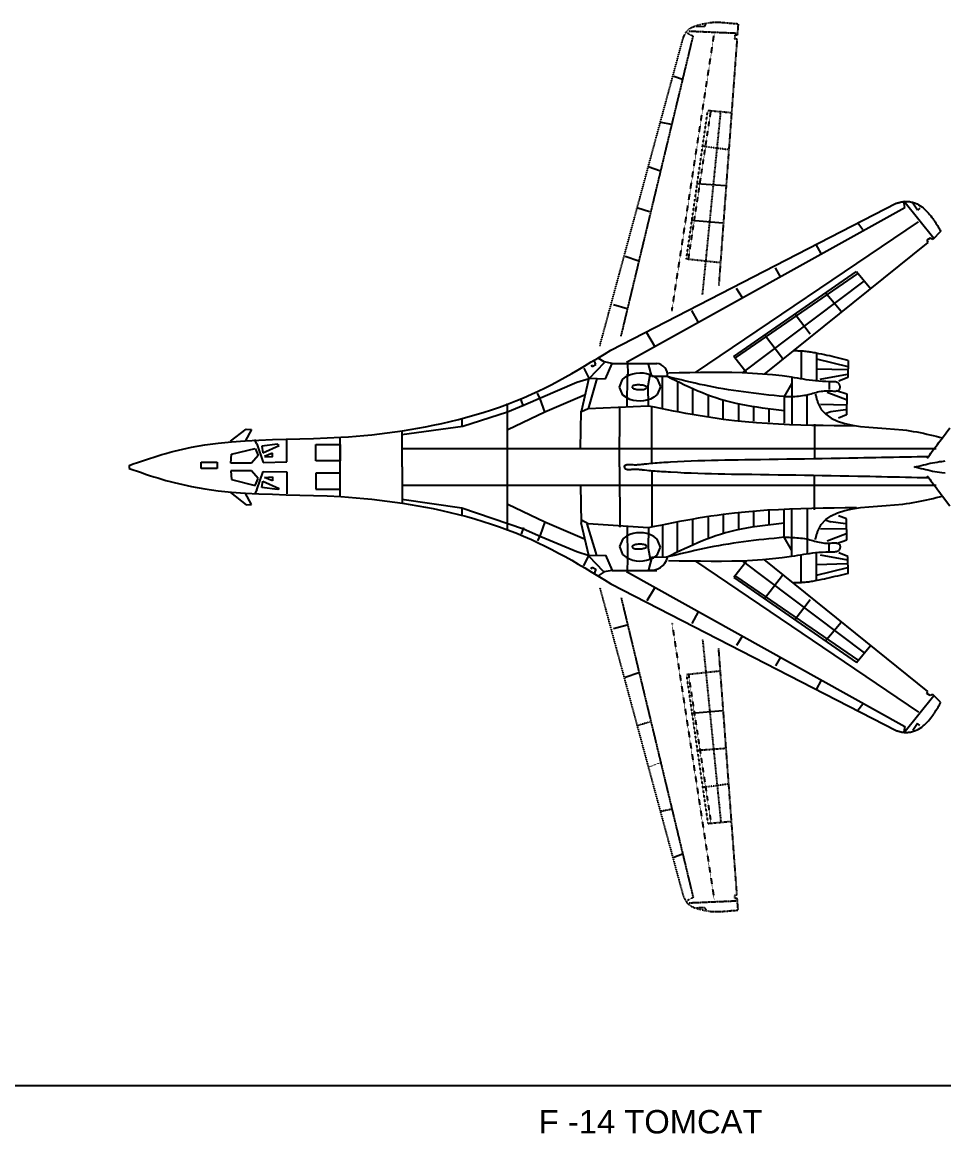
# Model space of a CAD drawing. Header units: millimetres. Extents: x 15433 to 243506, y 235846 to 321695.
# Drawn here: x 213816 to 233468, y 278776 to 302491 of the extents above; entities that cross this region are included whole.
import ezdxf

# ---------------------------------------------------------------- set-up
doc = ezdxf.new("R2010")
doc.units = ezdxf.units.MM
doc.linetypes.add('HIDDEN', pattern=[0.375, 0.25, -0.125])
doc.layers.add('www.cad-blocks.net', color=7, linetype='Continuous')
doc.styles.get("Standard").update_dxf_attribs({"font": 'arial.ttf'})

# ---------------------------------------------------------------- blocks, each defined once
blk = doc.blocks.new('A$C62435035')
at = {"linetype": 'HIDDEN', "ltscale": 0.05}
for p, q in [((12449, 9486), (12477, 9488)), ((12477, 9488), (12501, 9488)), ((12501, 9488), (12524, 9488)), ((12524, 9488), (12546, 9488)), ((12546, 9488), (12570, 9488)), ((12570, 9488), (12592, 9486)), ((11860, 9243), (11868, 9257)), ((11868, 9257), (11878, 9274)), ((11878, 9274), (11888, 9286)), ((11888, 9286), (11898, 9300)), ((11898, 9300), (11908, 9312)), ((11908, 9312), (11920, 9324)), ((12027, 9187), (11908, 9249)), ((11920, 9324), (11934, 9336)), ((11932, 9300), (12974, 9255)), ((11934, 9336), (11948, 9348)), ((11948, 9348), (11964, 9358)), ((11964, 9358), (11981, 9369)), ((11981, 9369), (11997, 9377)), ((11997, 9377), (12015, 9385)), ((12015, 9385), (12033, 9393)), ((12033, 9393), (12051, 9401)), ((12051, 9401), (12069, 9407)), ((12069, 9407), (12090, 9413)), ((12090, 9413), (12108, 9419)), ((12108, 9419), (12126, 9425)), ((12126, 9425), (12156, 9433)), ((12156, 9433), (12187, 9441)), ((12187, 9441), (12215, 9449)), ((12215, 9449), (12245, 9455)), ((12245, 9455), (12273, 9461)), ((12273, 9461), (12302, 9467)), ((12302, 9467), (12332, 9471)), ((12332, 9471), (12360, 9478)), ((12360, 9478), (12390, 9480)), ((12390, 9480), (12419, 9484)), ((12419, 9484), (12449, 9486)), ((12592, 9486), (12617, 9486)), ((12617, 9486), (12639, 9484)), ((12639, 9484), (12661, 9482)), ((12661, 9482), (12685, 9480)), ((12685, 9480), (12707, 9478)), ((12707, 9478), (12732, 9478)), ((12732, 9478), (12754, 9476)), ((12754, 9476), (12774, 9473)), ((12774, 9473), (12792, 9471)), ((12792, 9471), (12812, 9469)), ((12812, 9469), (12830, 9467)), ((12830, 9467), (12851, 9467)), ((12851, 9467), (12871, 9465)), ((12871, 9465), (12889, 9463)), ((12889, 9463), (12909, 9461)), ((12909, 9461), (12927, 9461)), ((12927, 9461), (12948, 9459)), ((12948, 9459), (12966, 9457)), ((12966, 9457), (12986, 9455)), ((12986, 9455), (12968, 9211)), ((10039, 2590), (11813, 9148)), ((10491, 2792), (12027, 9187)), ((11575, 3337), (12477, 9243)), ((11813, 9148), (11821, 9165)), ((11821, 9165), (11827, 9181)), ((11827, 9181), (11835, 9197)), ((11835, 9197), (11843, 9213)), ((11843, 9213), (11851, 9229)), ((11851, 9229), (11860, 9243)), ((12962, 9130), (12572, 3870)), ((12917, 9211), (12911, 9136)), ((12911, 9136), (12962, 9130)), ((12968, 9211), (12917, 9211)), ((11882, 4433), (12340, 7606)), ((11926, 4427), (12409, 7612)), ((12340, 7606), (12828, 7562)), ((12227, 3676), (12617, 7582)), ((12786, 6766), (12221, 6841)), ((12590, 4358), (11882, 4433)), ((10039, -2590), (11813, -9148)), ((10491, -2792), (12027, -9187)), ((11575, -3337), (12477, -9243)), ((12227, -3676), (12617, -7582)), ((12962, -9130), (12572, -3870)), ((12590, -4358), (11882, -4433)), ((11882, -4433), (12340, -7606)), ((11926, -4427), (12409, -7612)), ((11098, -5442), (10848, -5519)), ((12096, -6046), (12715, -6001)), ((11312, -6314), (11092, -6397)), ((12786, -6766), (12221, -6841)), ((11563, -7305), (11343, -7350)), ((12340, -7606), (12828, -7562)), ((11813, -9148), (11821, -9165)), ((11821, -9165), (11827, -9181)), ((11827, -9181), (11835, -9197)), ((11835, -9197), (11843, -9213)), ((11843, -9213), (11851, -9229)), ((11851, -9229), (11860, -9243)), ((11860, -9243), (11868, -9257)), ((12027, -9187), (11908, -9249)), ((12911, -9136), (12962, -9130)), ((12917, -9211), (12911, -9136)), ((12968, -9211), (12917, -9211)), ((12986, -9455), (12968, -9211)), ((11868, -9257), (11878, -9274)), ((11878, -9274), (11888, -9286)), ((11888, -9286), (11898, -9300)), ((11898, -9300), (11908, -9312)), ((11908, -9312), (11920, -9324)), ((11920, -9324), (11934, -9336)), ((11932, -9300), (12974, -9255)), ((11934, -9336), (11948, -9348)), ((11948, -9348), (11964, -9358)), ((11964, -9358), (11981, -9369)), ((11981, -9369), (11997, -9377)), ((11997, -9377), (12015, -9385)), ((12015, -9385), (12033, -9393)), ((12033, -9393), (12051, -9401)), ((12051, -9401), (12069, -9407)), ((12069, -9407), (12090, -9413)), ((12090, -9405), (12271, -9399)), ((12090, -9413), (12108, -9419)), ((12108, -9419), (12126, -9425)), ((12126, -9425), (12156, -9433)), ((12156, -9433), (12187, -9441)), ((12187, -9441), (12215, -9449)), ((12215, -9449), (12245, -9455)), ((12245, -9455), (12273, -9461)), ((12271, -9399), (12302, -9461)), ((12273, -9461), (12302, -9467)), ((12302, -9467), (12332, -9471)), ((12332, -9471), (12360, -9478)), ((12360, -9478), (12390, -9480)), ((12390, -9480), (12419, -9484)), ((12419, -9484), (12449, -9486)), ((12449, -9486), (12477, -9488)), ((12570, -9488), (12592, -9486)), ((12592, -9486), (12617, -9486)), ((12617, -9486), (12639, -9484)), ((12639, -9484), (12661, -9482)), ((12661, -9482), (12685, -9480)), ((12685, -9480), (12707, -9478)), ((12707, -9478), (12732, -9478)), ((12732, -9478), (12754, -9476)), ((12754, -9476), (12774, -9473)), ((12774, -9473), (12792, -9471)), ((12792, -9471), (12812, -9469)), ((12812, -9469), (12830, -9467)), ((12830, -9467), (12851, -9467)), ((12851, -9467), (12871, -9465)), ((12871, -9465), (12889, -9463)), ((12889, -9463), (12909, -9461)), ((12909, -9461), (12927, -9461)), ((12927, -9461), (12948, -9459)), ((12948, -9459), (12966, -9457)), ((12966, -9457), (12986, -9455)), ((12477, -9488), (12501, -9488)), ((12501, -9488), (12524, -9488)), ((12524, -9488), (12546, -9488)), ((12546, -9488), (12570, -9488))]:
    blk.add_line(p, q, dxfattribs=at)
at = {"linetype": 'Continuous'}
for p, q in [((12090, 9405), (12271, 9399)), ((12271, 9399), (12302, 9461)), ((11801, 8264), (11613, 8333)), ((11563, 7305), (11343, 7350)), ((11312, 6314), (11092, 6397)), ((12096, 6046), (12715, 6001)), ((10271, 2491), (16359, 5626)), ((10604, 2233), (16541, 5537)), ((11098, 5442), (10848, 5519)), ((16359, 5626), (16371, 5628)), ((16371, 5628), (16385, 5632)), ((16385, 5632), (16397, 5636)), ((16397, 5636), (16412, 5640)), ((16412, 5640), (16424, 5644)), ((16424, 5644), (16438, 5648)), ((16438, 5648), (16450, 5650)), ((16450, 5650), (16462, 5654)), ((16462, 5654), (16476, 5656)), ((16476, 5656), (16490, 5658)), ((16490, 5658), (16502, 5660)), ((16502, 5660), (16517, 5662)), ((16517, 5662), (16537, 5664)), ((16541, 5537), (16517, 5662)), ((16523, 5674), (17162, 4879)), ((16537, 5664), (16559, 5664)), ((16559, 5664), (16579, 5664)), ((16579, 5664), (16601, 5664)), ((16601, 5664), (16622, 5662)), ((16622, 5662), (16644, 5660)), ((16644, 5660), (16664, 5656)), ((16664, 5656), (16686, 5650)), ((16686, 5650), (16706, 5646)), ((16706, 5646), (16726, 5640)), ((16811, 5475), (16710, 5626)), ((16726, 5640), (16747, 5632)), ((16747, 5632), (16767, 5626)), ((16767, 5626), (16801, 5610)), ((16801, 5610), (16835, 5592)), ((16860, 5519), (16811, 5475)), ((16835, 5592), (16870, 5571)), ((16870, 5571), (16900, 5549)), ((16900, 5549), (16932, 5525)), ((16932, 5525), (16961, 5499)), ((16961, 5499), (16989, 5473)), ((16989, 5473), (17017, 5444)), ((12659, 5204), (11983, 5261)), ((12078, 2013), (16829, 5230)), ((17017, 5444), (17043, 5416)), ((17043, 5416), (17070, 5386)), ((17070, 5386), (17094, 5355)), ((17094, 5355), (17118, 5323)), ((17118, 5323), (17136, 5299)), ((17136, 5299), (17152, 5275)), ((17152, 5275), (17171, 5250)), ((17171, 5250), (17187, 5226)), ((17187, 5226), (17203, 5200)), ((15644, 5061), (15537, 5198)), ((17300, 5022), (17136, 4853)), ((17203, 5200), (17219, 5176)), ((17219, 5176), (17235, 5150)), ((17235, 5150), (17251, 5125)), ((17251, 5125), (17265, 5099)), ((17265, 5099), (17282, 5075)), ((17282, 5075), (17298, 5049)), ((17298, 5049), (17312, 5022)), ((17029, 4790), (13543, 1976)), ((14754, 4552), (14647, 4748)), ((17080, 4879), (17011, 4835)), ((17011, 4835), (17029, 4790)), ((17136, 4853), (17080, 4879)), ((10866, 4391), (10578, 4489)), ((12891, 2358), (15513, 4171)), ((12929, 2327), (15556, 4132)), ((13888, 4057), (13781, 4245)), ((15513, 4171), (15814, 3801)), ((13081, 3605), (12954, 3807)), ((13081, 2007), (15675, 3963)), ((15180, 3319), (14841, 3724)), ((10622, 3373), (10327, 3456)), ((12134, 3093), (11995, 3337)), ((14522, 2834), (14203, 3254)), ((11199, 2584), (11042, 2860)), ((13933, 2315), (13551, 2816)), ((9994, 2321), (10134, 2406)), ((10134, 2406), (10271, 2491)), ((14183, 2475), (14171, 2475)), ((14197, 2475), (14183, 2475)), ((14209, 2475), (14197, 2475)), ((14223, 2475), (14209, 2475)), ((14235, 2475), (14223, 2475)), ((14250, 2475), (14235, 2475)), ((14262, 2473), (14250, 2475)), ((14276, 2473), (14262, 2473)), ((14288, 2473), (14276, 2473)), ((14302, 2473), (14288, 2473)), ((14314, 2473), (14302, 2473)), ((14328, 2471), (14314, 2473)), ((14355, 2469), (14328, 2471)), ((14332, 2475), (14332, 1887)), ((14383, 2467), (14355, 2469)), ((14409, 2465), (14383, 2467)), ((14437, 2461), (14409, 2465)), ((14464, 2459), (14437, 2461)), ((14492, 2455), (14464, 2459)), ((14518, 2451), (14492, 2455)), ((14546, 2447), (14518, 2451)), ((14573, 2443), (14546, 2447)), ((14599, 2437), (14573, 2443)), ((14627, 2432), (14599, 2437)), ((14653, 2426), (14627, 2432)), ((14710, 2416), (14653, 2426)), ((14657, 2434), (14657, 1825)), ((14768, 2404), (14710, 2416)), ((14825, 2392), (14768, 2404)), ((14881, 2380), (14825, 2392)), ((14938, 2368), (14881, 2380)), ((9578, 2073), (9718, 2156)), ((9718, 2156), (9855, 2239)), ((9809, 1887), (10134, 2231)), ((9851, 2176), (9875, 2140)), ((9855, 2239), (9994, 2321)), ((9875, 2140), (9952, 2182)), ((9952, 2182), (9920, 2259)), ((10128, 2239), (10002, 2321)), ((10297, 2208), (10128, 2239)), ((10158, 1881), (10297, 2208)), ((10297, 2208), (11250, 2208)), ((10628, 2239), (10634, 1958)), ((11149, 1926), (11074, 2196)), ((13174, 2000), (12891, 2358)), ((14659, 2307), (15326, 2146)), ((14994, 2354), (14938, 2368)), ((15049, 2340), (14994, 2354)), ((15106, 2327), (15049, 2340)), ((15162, 2313), (15106, 2327)), ((15219, 2299), (15162, 2313)), ((15275, 2285), (15219, 2299)), ((15332, 2271), (15275, 2285)), ((15332, 2271), (15326, 1908)), ((9155, 1837), (9296, 1914)), ((9296, 1914), (9437, 1992)), ((9437, 1992), (9578, 2073)), ((9694, 2107), (9801, 1893)), ((10523, 1867), (10596, 1928)), ((10596, 1928), (10669, 1964)), ((10622, 1280), (10628, 1976)), ((10669, 1964), (10741, 1988)), ((10741, 1988), (10814, 2002)), ((10814, 2002), (10887, 2009)), ((10887, 2009), (10961, 2005)), ((10961, 2005), (11034, 1992)), ((11034, 1992), (11109, 1970)), ((11068, 1732), (11109, 1970)), ((11109, 1970), (11181, 1936)), ((11482, 1932), (11149, 1926)), ((11181, 1936), (11256, 1879)), ((11371, 1237), (11371, 1928)), ((11567, 1881), (11472, 1928)), ((11573, 1904), (11472, 1928)), ((11728, 2007), (11500, 2000)), ((11672, 1879), (11573, 1904)), ((11954, 2011), (11728, 2007)), ((12183, 2013), (11954, 2011)), ((12409, 2015), (12183, 2013)), ((12633, 2015), (12409, 2015)), ((12855, 2013), (12633, 2015)), ((13075, 2007), (12855, 2013)), ((13291, 1996), (13075, 2007)), ((13505, 1982), (13291, 1996)), ((13717, 1964), (13505, 1982)), ((13925, 1942), (13717, 1964)), ((14126, 1914), (13925, 1942)), ((14189, 1904), (14126, 1914)), ((14130, 1908), (14130, 892)), ((14252, 1893), (14189, 1904)), ((15311, 2069), (14659, 2089)), ((14736, 1875), (15317, 1982)), ((15326, 1908), (15130, 1831)), ((8410, 1318), (9546, 1805)), ((8725, 1617), (8870, 1688)), ((8870, 1688), (9013, 1760)), ((9013, 1760), (9155, 1837)), ((9546, 1805), (9809, 1887)), ((9801, 1893), (9637, 1179)), ((9972, 1887), (9788, 1237)), ((9801, 1893), (10158, 1881)), ((10453, 1700), (10523, 1867)), ((10529, 1534), (10453, 1700)), ((10725, 1714), (10723, 1706)), ((10723, 1706), (10725, 1698)), ((10731, 1722), (10725, 1714)), ((10725, 1698), (10729, 1690)), ((10729, 1690), (10739, 1684)), ((10741, 1728), (10731, 1722)), ((10739, 1684), (10751, 1675)), ((10753, 1734), (10741, 1728)), ((10751, 1675), (10767, 1669)), ((10769, 1740), (10753, 1734)), ((10767, 1669), (10786, 1663)), ((10790, 1744), (10769, 1740)), ((10786, 1663), (10806, 1657)), ((10810, 1748), (10790, 1744)), ((10832, 1750), (10810, 1748)), ((10856, 1750), (10832, 1750)), ((10880, 1750), (10856, 1750)), ((10905, 1748), (10880, 1750)), ((10929, 1746), (10905, 1748)), ((10953, 1742), (10929, 1746)), ((10973, 1736), (10953, 1742)), ((10992, 1732), (10973, 1736)), ((10989, 1659), (11006, 1665)), ((11008, 1724), (10992, 1732)), ((11006, 1665), (11018, 1671)), ((11020, 1718), (11008, 1724)), ((11018, 1671), (11028, 1680)), ((11030, 1710), (11020, 1718)), ((11028, 1680), (11034, 1686)), ((11034, 1702), (11030, 1710)), ((11036, 1694), (11034, 1702)), ((11034, 1686), (11036, 1694)), ((11074, 1298), (11068, 1732)), ((11256, 1879), (11331, 1712)), ((11331, 1712), (11260, 1544)), ((11660, 1835), (11567, 1881)), ((11753, 1791), (11660, 1835)), ((11771, 1855), (11672, 1879)), ((11696, 1805), (11696, 1197)), ((11845, 1746), (11753, 1791)), ((11870, 1831), (11771, 1855)), ((11940, 1702), (11845, 1746)), ((11971, 1809), (11870, 1831)), ((12033, 1659), (11940, 1702)), ((12069, 1784), (11971, 1809)), ((12021, 1136), (12021, 1663)), ((12168, 1762), (12069, 1784)), ((12269, 1742), (12168, 1762)), ((12368, 1720), (12269, 1742)), ((12469, 1700), (12368, 1720)), ((12570, 1682), (12469, 1700)), ((12669, 1663), (12570, 1682)), ((12778, 1645), (12669, 1663)), ((14130, 1784), (13967, 1502)), ((14314, 1881), (14252, 1893)), ((14377, 1871), (14314, 1881)), ((14439, 1861), (14377, 1871)), ((14504, 1851), (14439, 1861)), ((14571, 1843), (14504, 1851)), ((14639, 1835), (14571, 1843)), ((14710, 1829), (14639, 1835)), ((14783, 1825), (14710, 1829)), ((14857, 1821), (14783, 1825)), ((14936, 1819), (14857, 1821)), ((14924, 1831), (14924, 1649)), ((14958, 1819), (14936, 1819)), ((14980, 1819), (14958, 1819)), ((15003, 1819), (14980, 1819)), ((15023, 1817), (15003, 1819)), ((15043, 1815), (15023, 1817)), ((15063, 1813), (15043, 1815)), ((15081, 1809), (15063, 1813)), ((15099, 1803), (15081, 1809)), ((15116, 1795), (15099, 1803)), ((15128, 1784), (15116, 1795)), ((15140, 1772), (15128, 1784)), ((15150, 1756), (15140, 1772)), ((15148, 1653), (15156, 1669)), ((15152, 1750), (15150, 1756)), ((15154, 1742), (15152, 1750)), ((15156, 1736), (15154, 1742)), ((15158, 1728), (15156, 1736)), ((15156, 1669), (15158, 1675)), ((15160, 1720), (15158, 1728)), ((15158, 1682), (15160, 1690)), ((15158, 1675), (15158, 1682)), ((15160, 1712), (15160, 1720)), ((15160, 1704), (15160, 1712)), ((15160, 1698), (15160, 1704)), ((15160, 1690), (15160, 1698)), ((8242, 1407), (8412, 1476)), ((8410, 1292), (8359, 1431)), ((8412, 1476), (8577, 1550)), ((8577, 1550), (8725, 1617)), ((8767, 1455), (8710, 1575)), ((8866, 1173), (8767, 1455)), ((8866, 1173), (9708, 1536)), ((10602, 1478), (10529, 1534)), ((10677, 1441), (10602, 1478)), ((10749, 1419), (10677, 1441)), ((10806, 1657), (10828, 1655)), ((10828, 1655), (10852, 1651)), ((10852, 1651), (10876, 1649)), ((10876, 1649), (10903, 1649)), ((10903, 1649), (10925, 1651)), ((10925, 1651), (10949, 1653)), ((10949, 1653), (10969, 1655)), ((10969, 1655), (10989, 1659)), ((11042, 1423), (10969, 1409)), ((11115, 1447), (11042, 1423)), ((11187, 1486), (11115, 1447)), ((11260, 1544), (11187, 1486)), ((12128, 1619), (12033, 1659)), ((12223, 1579), (12128, 1619)), ((12318, 1540), (12223, 1579)), ((12415, 1506), (12318, 1540)), ((12346, 1522), (12346, 1076)), ((12512, 1472), (12415, 1506)), ((12608, 1441), (12512, 1472)), ((12719, 1409), (12608, 1441)), ((12885, 1629), (12778, 1645)), ((12992, 1613), (12885, 1629)), ((13101, 1599), (12992, 1613)), ((13208, 1585), (13101, 1599)), ((13317, 1571), (13208, 1585)), ((13426, 1558), (13317, 1571)), ((13533, 1546), (13426, 1558)), ((13642, 1534), (13533, 1546)), ((13751, 1524), (13642, 1534)), ((13860, 1512), (13751, 1524)), ((13967, 1502), (13860, 1512)), ((13967, 1502), (13967, 933)), ((13977, 1500), (14019, 1500)), ((14019, 1500), (14064, 1502)), ((14064, 1502), (14106, 1504)), ((14106, 1504), (14149, 1504)), ((14149, 1504), (14193, 1506)), ((14193, 1506), (14235, 1510)), ((14235, 1510), (14276, 1512)), ((14276, 1512), (14318, 1518)), ((14318, 1518), (14359, 1522)), ((14359, 1522), (14399, 1528)), ((14399, 1528), (14439, 1534)), ((14439, 1534), (14478, 1544)), ((14455, 892), (14455, 1542)), ((14478, 1544), (14512, 1552)), ((14512, 1552), (14546, 1560)), ((14546, 1560), (14579, 1571)), ((14579, 1571), (14613, 1581)), ((14613, 1581), (14647, 1589)), ((14635, 1550), (14639, 1532)), ((14639, 1532), (14643, 1516)), ((14643, 1516), (14647, 1500)), ((14647, 1589), (14682, 1599)), ((14647, 1500), (14651, 1482)), ((14651, 1482), (14655, 1466)), ((14655, 1466), (14659, 1449)), ((14659, 1449), (14665, 1433)), ((14665, 1433), (14669, 1417)), ((14682, 1599), (14716, 1607)), ((14716, 1607), (14754, 1613)), ((14754, 1613), (14791, 1619)), ((14791, 1619), (14831, 1623)), ((14831, 1623), (14873, 1625)), ((14873, 1625), (14918, 1625)), ((15311, 1425), (14885, 1587)), ((14918, 1625), (14942, 1623)), ((14942, 1623), (14966, 1623)), ((14966, 1623), (14992, 1621)), ((14992, 1621), (15017, 1619)), ((15017, 1619), (15041, 1619)), ((15041, 1619), (15063, 1619)), ((15063, 1619), (15085, 1621)), ((15085, 1631), (15305, 1556)), ((15085, 1621), (15103, 1627)), ((15103, 1627), (15122, 1633)), ((15122, 1633), (15136, 1641)), ((15136, 1641), (15148, 1653)), ((15305, 1556), (15299, 1110)), ((7550, 1163), (7725, 1219)), ((7725, 1219), (7899, 1278)), ((7899, 1278), (8071, 1340)), ((8064, 1177), (8410, 1318)), ((8071, 1340), (8242, 1407)), ((8071, -1346), (8071, 1355)), ((9625, 390), (9637, 1193)), ((9788, 1237), (9647, 1177)), ((11066, 1298), (9788, 1237)), ((10459, 0), (10465, 1286)), ((10822, 1407), (10749, 1419)), ((10897, 1405), (10822, 1407)), ((10969, 1409), (10897, 1405)), ((11205, 1272), (11074, 1298)), ((11149, 95), (11149, 1286)), ((11339, 1246), (11205, 1272)), ((11472, 1219), (11339, 1246)), ((11605, 1193), (11472, 1219)), ((11736, 1167), (11605, 1193)), ((12669, 1013), (12669, 1419)), ((12828, 1379), (12719, 1409)), ((12942, 1352), (12828, 1379)), ((13053, 1330), (12942, 1352)), ((12994, 1338), (12994, 993)), ((13166, 1308), (13053, 1330)), ((13279, 1288), (13166, 1308)), ((13394, 1272), (13279, 1288)), ((13319, 973), (13319, 1278)), ((13509, 1254), (13394, 1272)), ((13622, 1239), (13509, 1254)), ((13737, 1225), (13622, 1239)), ((13644, 1237), (13644, 953)), ((13852, 1211), (13737, 1225)), ((13967, 1197), (13852, 1211)), ((14669, 1417), (14676, 1401)), ((14676, 1401), (14680, 1385)), ((14680, 1385), (14686, 1371)), ((14686, 1371), (14692, 1355)), ((14692, 1355), (14760, 1227)), ((15299, 1318), (14742, 1330)), ((14760, 1227), (14855, 1124)), ((15275, 1217), (14966, 1173)), ((6664, 929), (6843, 971)), ((6843, 971), (7021, 1013)), ((7021, 1013), (7198, 1060)), ((7091, 1036), (7091, 872)), ((7112, 872), (8064, 1177)), ((7198, 1060), (7374, 1110)), ((7374, 1110), (7550, 1163)), ((8077, 797), (8866, 1173)), ((11870, 1143), (11736, 1167)), ((12003, 1118), (11870, 1143)), ((12136, 1096), (12003, 1118)), ((12269, 1074), (12136, 1096)), ((12403, 1052), (12269, 1074)), ((12536, 1034), (12403, 1052)), ((12669, 1013), (12536, 1034)), ((12905, 985), (12669, 1013)), ((13139, 961), (12905, 985)), ((13376, 941), (13139, 961)), ((14962, 1177), (14841, 1136)), ((14855, 1124), (14972, 1042)), ((14972, 1042), (15108, 977)), ((15108, 977), (15259, 929)), ((15299, 1110), (15124, 1042)), ((2162, 547), (2497, 807)), ((2610, 801), (2471, 551)), ((2497, 807), (2610, 801)), ((5337, 707), (5501, 727)), ((5501, 727), (5666, 749)), ((5666, 749), (5830, 773)), ((5814, 690), (7112, 872)), ((5820, 0), (5820, 779)), ((5830, 773), (5993, 799)), ((5993, 799), (6157, 828)), ((6157, 828), (6320, 858)), ((6320, 858), (6484, 890)), ((6484, 890), (6664, 929)), ((13612, 925), (13376, 941)), ((13848, 912), (13612, 925)), ((14084, 900), (13848, 912)), ((14322, 892), (14084, 900)), ((14558, 886), (14322, 892)), ((14797, 882), (14558, 886)), ((14613, 912), (14613, 182)), ((15035, 878), (14797, 882)), ((15271, 874), (15035, 878)), ((15259, 929), (15422, 892)), ((15509, 872), (15271, 874)), ((15422, 892), (15594, 866)), ((15594, 866), (15776, 848)), ((15776, 848), (15957, 834)), ((15957, 834), (16141, 822)), ((16141, 822), (16323, 807)), ((16323, 807), (16496, 791)), ((16496, 791), (16575, 781)), ((16575, 781), (16650, 771)), ((16650, 771), (16722, 759)), ((16722, 759), (16795, 747)), ((16795, 747), (16868, 733)), ((16868, 733), (16936, 719)), ((16936, 719), (17007, 702)), ((17344, 622), (17504, 832)), ((1613, 468), (1898, 507)), ((1898, 507), (2184, 535)), ((2184, 535), (2473, 557)), ((2473, 557), (2764, 573)), ((2721, 491), (2673, 583)), ((2721, 491), (2860, 95)), ((2764, 573), (3054, 583)), ((3161, 484), (2828, 440)), ((3054, 583), (3345, 593)), ((3200, 458), (3161, 484)), ((3345, 593), (3636, 600)), ((3361, 107), (3361, 571)), ((3636, 600), (3928, 610)), ((3928, 610), (4219, 620)), ((3983, 133), (3983, 476)), ((3983, 476), (4496, 476)), ((4219, 620), (4510, 634)), ((4496, 476), (4496, 133)), ((4498, -622), (4498, 622)), ((4510, 634), (4675, 644)), ((4675, 644), (4841, 658)), ((4841, 658), (5006, 672)), ((5006, 672), (5172, 688)), ((5172, 688), (5337, 707)), ((17007, 702), (17074, 688)), ((17074, 688), (17142, 672)), ((17142, 672), (17209, 654)), ((17207, 442), (17235, 478)), ((17209, 654), (17278, 638)), ((17235, 478), (17261, 513)), ((17261, 513), (17290, 549)), ((17278, 638), (17344, 622)), ((17290, 549), (17316, 585)), ((17316, 585), (17344, 622)), ((610, 236), (696, 262)), ((696, 262), (783, 289)), ((783, 289), (872, 313)), ((872, 313), (959, 335)), ((959, 335), (1048, 357)), ((1048, 357), (1328, 420)), ((1328, 420), (1613, 468)), ((2170, 83), (2182, 270)), ((2182, 270), (2685, 396)), ((2747, 246), (2610, 83)), ((2685, 396), (2747, 246)), ((2828, 440), (2848, 303)), ((2848, 303), (3200, 458)), ((3054, 295), (2885, 226)), ((3054, 214), (3054, 295)), ((5820, 390), (17211, 390)), ((17045, 224), (17072, 260)), ((17072, 260), (17098, 297)), ((17098, 297), (17126, 333)), ((17126, 333), (17152, 369)), ((17152, 369), (17181, 406)), ((17181, 406), (17207, 442)), ((0, 32), (87, 63)), ((0, 32), (0, -32)), ((87, 63), (174, 93)), ((174, 93), (260, 121)), ((260, 121), (347, 151)), ((347, 151), (436, 180)), ((436, 180), (523, 208)), ((523, 208), (610, 236)), ((1536, -36), (1536, 101)), ((1536, 101), (1875, 101)), ((1875, 101), (1875, -36)), ((2610, 83), (2170, 83)), ((2860, 95), (3361, 107)), ((2885, 226), (3054, 214)), ((4496, 133), (3983, 133)), ((10560, 6), (10560, 4)), ((10560, 4), (10560, 0)), ((10560, 0), (10562, 2)), ((10562, 10), (10564, 12)), ((10562, 8), (10562, 10)), ((10562, 6), (10562, 8)), ((10562, 4), (10562, 6)), ((10562, 2), (10562, 4)), ((10564, 16), (10566, 18)), ((10564, 14), (10564, 16)), ((10564, 12), (10564, 14)), ((10566, 20), (10572, 30)), ((10566, 18), (10566, 20)), ((10572, 30), (10580, 38)), ((10580, 38), (10588, 44)), ((10588, 44), (10600, 48)), ((10600, 48), (10612, 50)), ((10612, 50), (10624, 52)), ((10624, 52), (10638, 55)), ((10638, 55), (10654, 55)), ((10654, 55), (10669, 55)), ((10669, 55), (10685, 52)), ((10685, 52), (10701, 52)), ((10701, 52), (10717, 50)), ((10717, 50), (10743, 50)), ((10743, 50), (10769, 48)), ((10769, 48), (10794, 48)), ((10794, 48), (10818, 48)), ((10818, 48), (10840, 50)), ((10840, 50), (10864, 50)), ((10864, 50), (10885, 52)), ((10885, 52), (10907, 55)), ((10907, 55), (10929, 57)), ((10929, 57), (10949, 59)), ((10949, 59), (10971, 61)), ((10971, 61), (10992, 65)), ((10992, 65), (11036, 69)), ((11036, 69), (11078, 73)), ((11078, 73), (11125, 77)), ((11125, 77), (11169, 81)), ((11169, 81), (11216, 85)), ((11216, 85), (11262, 89)), ((11262, 89), (11308, 91)), ((11308, 91), (11355, 95)), ((11355, 95), (11401, 99)), ((11401, 99), (11450, 101)), ((11450, 101), (11496, 105)), ((11496, 105), (11545, 107)), ((11545, 107), (11692, 115)), ((11692, 115), (11837, 123)), ((11837, 123), (11983, 129)), ((11983, 129), (12128, 135)), ((12128, 135), (12273, 139)), ((12273, 139), (12417, 143)), ((12417, 143), (12560, 145)), ((12560, 145), (12703, 149)), ((12703, 149), (12845, 151)), ((12845, 151), (12988, 153)), ((12988, 153), (13131, 155)), ((13131, 155), (13275, 157)), ((13275, 157), (13462, 159)), ((13462, 159), (13650, 164)), ((13650, 164), (13838, 166)), ((13838, 166), (14026, 170)), ((14026, 170), (14215, 172)), ((14215, 172), (14403, 176)), ((14403, 176), (14593, 178)), ((14593, 178), (14780, 182)), ((14780, 182), (14970, 184)), ((14970, 184), (15160, 188)), ((15160, 188), (15348, 192)), ((15348, 192), (15537, 196)), ((15537, 196), (15665, 198)), ((15665, 198), (15792, 200)), ((15792, 200), (15919, 202)), ((15919, 202), (16046, 206)), ((16046, 206), (16173, 208)), ((16173, 208), (16301, 210)), ((16301, 210), (16428, 214)), ((16428, 214), (16553, 216)), ((16553, 216), (16680, 218)), ((16680, 218), (16807, 222)), ((16741, -6), (16791, 6)), ((16741, 6), (16791, -6)), ((16791, 6), (16840, 18)), ((16807, 222), (16934, 224)), ((16840, 18), (16888, 30)), ((16888, 30), (16938, 42)), ((16934, 224), (17062, 226)), ((16938, 42), (16987, 55)), ((16987, 55), (17035, 65)), ((17017, 190), (17045, 224)), ((17035, 65), (17084, 77)), ((17084, 77), (17134, 87)), ((17134, 87), (17183, 95)), ((17183, 95), (17233, 105)), ((17233, 105), (17282, 113)), ((17282, 113), (17330, 119)), ((17330, 119), (17399, 129)), ((0, -32), (87, -63)), ((87, -63), (174, -93)), ((174, -93), (260, -121)), ((260, -121), (347, -151)), ((347, -151), (436, -180)), ((436, -180), (523, -208)), ((523, -208), (610, -236)), ((610, -236), (696, -262)), ((1875, -36), (1536, -36)), ((2170, -83), (2182, -270)), ((2610, -83), (2170, -83)), ((2747, -246), (2610, -83)), ((2721, -491), (2860, -95)), ((2860, -95), (3361, -107)), ((2885, -226), (3054, -214)), ((3054, -295), (2885, -226)), ((3054, -214), (3054, -295)), ((3361, -107), (3361, -571)), ((3983, -133), (3983, -476)), ((4496, -133), (3983, -133)), ((4496, -476), (4496, -133)), ((5820, 0), (5820, -779)), ((10459, 0), (10465, -1286)), ((10560, -4), (10560, 0)), ((10560, 0), (10562, -2)), ((10560, -6), (10560, -4)), ((10562, -2), (10562, -4)), ((10562, -4), (10562, -6)), ((10562, -6), (10562, -8)), ((10562, -8), (10562, -10)), ((10562, -10), (10564, -12)), ((10564, -12), (10564, -14)), ((10564, -14), (10564, -16)), ((10564, -16), (10566, -18)), ((10566, -18), (10566, -20)), ((10566, -20), (10572, -30)), ((10572, -30), (10580, -38)), ((10580, -38), (10588, -44)), ((10588, -44), (10600, -48)), ((10600, -48), (10612, -50)), ((10612, -50), (10624, -52)), ((10624, -52), (10638, -55)), ((10638, -55), (10654, -55)), ((10654, -55), (10669, -55)), ((10669, -55), (10685, -52)), ((10685, -52), (10701, -52)), ((10701, -52), (10717, -50)), ((10717, -50), (10743, -50)), ((10743, -50), (10769, -48)), ((10769, -48), (10794, -48)), ((10794, -48), (10818, -48)), ((10818, -48), (10840, -50)), ((10840, -50), (10864, -50)), ((10864, -50), (10885, -52)), ((10885, -52), (10907, -55)), ((10907, -55), (10929, -57)), ((10929, -57), (10949, -59)), ((10949, -59), (10971, -61)), ((10971, -61), (10992, -63)), ((10992, -63), (11036, -69)), ((11036, -69), (11078, -73)), ((11078, -73), (11125, -77)), ((11125, -77), (11169, -81)), ((11149, -95), (11149, -1286)), ((11169, -81), (11216, -85)), ((11216, -85), (11262, -89)), ((11262, -89), (11308, -91)), ((11308, -91), (11355, -95)), ((11355, -95), (11401, -99)), ((11401, -99), (11450, -101)), ((11450, -101), (11496, -105)), ((11496, -105), (11545, -107)), ((11545, -107), (11692, -115)), ((11692, -115), (11837, -123)), ((11837, -123), (11983, -129)), ((11983, -129), (12128, -135)), ((12128, -135), (12273, -139)), ((12273, -139), (12417, -143)), ((12417, -143), (12560, -145)), ((12560, -145), (12703, -149)), ((12703, -149), (12845, -151)), ((12845, -151), (12988, -153)), ((12988, -153), (13131, -155)), ((13131, -155), (13275, -157)), ((13275, -157), (13462, -159)), ((13462, -159), (13650, -164)), ((13650, -164), (13838, -166)), ((13838, -166), (14026, -170)), ((14026, -170), (14215, -172)), ((14215, -172), (14403, -176)), ((14403, -176), (14593, -178)), ((14593, -178), (14780, -182)), ((14613, -912), (14613, -182)), ((14780, -182), (14970, -184)), ((14970, -184), (15160, -188)), ((15160, -188), (15348, -192)), ((15348, -192), (15537, -196)), ((15537, -196), (15665, -198)), ((15665, -198), (15792, -200)), ((15792, -200), (15919, -202)), ((15919, -202), (16046, -206)), ((16046, -206), (16173, -208)), ((16173, -208), (16301, -210)), ((16301, -210), (16428, -214)), ((16428, -214), (16553, -216)), ((16553, -216), (16680, -218)), ((16680, -218), (16807, -222)), ((16791, -6), (16840, -18)), ((16807, -222), (16934, -224)), ((16840, -18), (16888, -30)), ((16888, -30), (16938, -42)), ((16934, -224), (17062, -226)), ((16938, -42), (16987, -55)), ((16987, -55), (17035, -65)), ((17017, -190), (17045, -224)), ((17035, -65), (17084, -77)), ((17045, -224), (17072, -260)), ((17084, -77), (17134, -87)), ((17134, -87), (17183, -95)), ((17183, -95), (17233, -105)), ((17233, -105), (17282, -113)), ((17282, -113), (17330, -119)), ((17330, -119), (17399, -129)), ((696, -262), (783, -289)), ((783, -289), (872, -313)), ((872, -313), (959, -335)), ((959, -335), (1048, -357)), ((1048, -357), (1328, -420)), ((1328, -420), (1613, -468)), ((1613, -468), (1898, -507)), ((2182, -270), (2685, -396)), ((2685, -396), (2747, -246)), ((2828, -440), (2848, -303)), ((3161, -484), (2828, -440)), ((2848, -303), (3200, -458)), ((3200, -458), (3161, -484)), ((5820, -390), (17211, -390)), ((9625, -390), (9637, -1193)), ((17072, -260), (17098, -297)), ((17098, -297), (17126, -333)), ((17126, -333), (17152, -369)), ((17152, -369), (17181, -406)), ((17181, -406), (17207, -442)), ((17207, -442), (17235, -478)), ((1898, -507), (2184, -535)), ((2162, -547), (2497, -807)), ((2184, -535), (2473, -557)), ((2610, -801), (2471, -551)), ((2473, -557), (2764, -573)), ((2721, -491), (2673, -583)), ((2764, -573), (3054, -583)), ((3054, -583), (3345, -593)), ((3345, -593), (3636, -600)), ((3636, -600), (3928, -610)), ((3928, -610), (4219, -620)), ((3983, -476), (4496, -476)), ((4219, -620), (4510, -634)), ((4510, -634), (4675, -644)), ((4675, -644), (4841, -658)), ((4841, -658), (5006, -672)), ((5006, -672), (5172, -688)), ((5172, -688), (5337, -707)), ((5337, -707), (5501, -727)), ((5814, -690), (7091, -872)), ((16936, -719), (17007, -702)), ((17007, -702), (17074, -686)), ((17074, -686), (17142, -672)), ((17142, -672), (17209, -654)), ((17209, -654), (17278, -638)), ((17235, -478), (17261, -513)), ((17261, -513), (17290, -549)), ((17278, -638), (17344, -622)), ((17290, -549), (17316, -585)), ((17316, -585), (17344, -622)), ((17344, -622), (17504, -832)), ((2497, -807), (2610, -801)), ((5501, -727), (5666, -749)), ((5666, -749), (5830, -773)), ((5830, -773), (5993, -799)), ((5993, -799), (6157, -828)), ((6157, -828), (6320, -858)), ((6320, -858), (6484, -890)), ((6484, -890), (6664, -929)), ((6664, -929), (6843, -971)), ((7091, -872), (7091, -1036)), ((7091, -872), (8410, -1318)), ((8077, -797), (8866, -1173)), ((13376, -943), (13139, -963)), ((13612, -925), (13376, -943)), ((13848, -912), (13612, -925)), ((13644, -933), (13644, -1237)), ((14084, -900), (13848, -912)), ((13967, -1502), (13967, -912)), ((14322, -892), (14084, -900)), ((14130, -1908), (14130, -892)), ((14558, -886), (14322, -892)), ((14455, -892), (14455, -1845)), ((14797, -882), (14558, -886)), ((15035, -878), (14797, -882)), ((15271, -874), (15035, -878)), ((15108, -977), (15259, -929)), ((15259, -929), (15422, -892)), ((15509, -872), (15271, -874)), ((15422, -892), (15596, -866)), ((15596, -866), (15776, -848)), ((15776, -848), (15957, -834)), ((15957, -834), (16141, -822)), ((16141, -822), (16323, -807)), ((16323, -807), (16496, -791)), ((16496, -791), (16575, -781)), ((16575, -781), (16650, -771)), ((16650, -771), (16722, -759)), ((16722, -759), (16795, -747)), ((16795, -747), (16868, -733)), ((16868, -733), (16936, -719)), ((6843, -971), (7021, -1013)), ((7021, -1013), (7198, -1060)), ((7198, -1060), (7374, -1110)), ((7374, -1110), (7550, -1163)), ((7550, -1163), (7725, -1219)), ((8866, -1173), (8767, -1455)), ((8866, -1173), (9708, -1536)), ((9788, -1217), (9647, -1136)), ((11734, -1167), (11599, -1193)), ((11696, -1825), (11696, -1177)), ((11868, -1143), (11734, -1167)), ((12001, -1118), (11868, -1143)), ((12134, -1096), (12001, -1118)), ((12021, -1663), (12021, -1116)), ((12267, -1074), (12134, -1096)), ((12401, -1052), (12267, -1074)), ((12346, -1076), (12346, -1542)), ((12536, -1034), (12401, -1052)), ((12669, -1013), (12536, -1034)), ((12905, -985), (12669, -1013)), ((12669, -1013), (12669, -1419)), ((13139, -963), (12905, -985)), ((12994, -973), (12994, -1338)), ((13319, -1278), (13319, -953)), ((14760, -1227), (14855, -1124)), ((14962, -1177), (14841, -1136)), ((14855, -1124), (14972, -1042)), ((15275, -1217), (14966, -1173)), ((14972, -1042), (15108, -977)), ((15299, -1110), (15124, -1042)), ((15305, -1556), (15299, -1110)), ((7725, -1219), (7899, -1278)), ((7899, -1278), (8071, -1340)), ((8071, -1340), (8242, -1407)), ((8242, -1407), (8412, -1476)), ((8410, -1292), (8359, -1431)), ((8410, -1318), (8775, -1482)), ((9801, -1893), (9637, -1193)), ((9972, -1887), (9768, -1217)), ((11066, -1298), (9788, -1217)), ((10622, -1280), (10628, -1976)), ((10749, -1419), (10677, -1441)), ((10822, -1407), (10749, -1419)), ((10897, -1403), (10822, -1407)), ((10969, -1409), (10897, -1403)), ((11042, -1423), (10969, -1409)), ((11199, -1272), (11066, -1298)), ((11074, -1298), (11068, -1732)), ((11333, -1246), (11199, -1272)), ((11466, -1219), (11333, -1246)), ((11371, -1237), (11371, -1928)), ((11599, -1193), (11466, -1219)), ((12719, -1409), (12608, -1441)), ((12828, -1379), (12719, -1409)), ((12942, -1352), (12828, -1379)), ((13053, -1330), (12942, -1352)), ((13166, -1308), (13053, -1330)), ((13279, -1288), (13166, -1308)), ((13394, -1272), (13279, -1288)), ((13509, -1254), (13394, -1272)), ((13622, -1239), (13509, -1254)), ((13737, -1225), (13622, -1239)), ((13852, -1211), (13737, -1225)), ((13967, -1197), (13852, -1211)), ((14665, -1433), (14669, -1417)), ((14669, -1417), (14676, -1401)), ((14676, -1401), (14680, -1385)), ((14680, -1385), (14686, -1371)), ((14686, -1371), (14692, -1355)), ((14692, -1355), (14760, -1227)), ((15299, -1318), (14742, -1330)), ((8412, -1476), (8577, -1550)), ((8577, -1550), (8725, -1617)), ((8767, -1455), (8710, -1575)), ((8725, -1617), (8870, -1688)), ((8775, -1482), (9546, -1805)), ((10529, -1534), (10453, -1700)), ((10602, -1478), (10529, -1534)), ((10677, -1441), (10602, -1478)), ((10806, -1657), (10786, -1663)), ((10828, -1655), (10806, -1657)), ((10852, -1651), (10828, -1655)), ((10876, -1649), (10852, -1651)), ((10903, -1649), (10876, -1649)), ((10925, -1651), (10903, -1649)), ((10949, -1653), (10925, -1651)), ((10969, -1655), (10949, -1653)), ((10989, -1659), (10969, -1655)), ((11006, -1665), (10989, -1659)), ((11115, -1447), (11042, -1423)), ((11187, -1486), (11115, -1447)), ((11260, -1544), (11187, -1486)), ((11331, -1712), (11260, -1544)), ((12033, -1659), (11940, -1702)), ((12128, -1619), (12033, -1659)), ((12223, -1579), (12128, -1619)), ((12318, -1540), (12223, -1579)), ((12415, -1506), (12318, -1540)), ((12512, -1472), (12415, -1506)), ((12608, -1441), (12512, -1472)), ((12778, -1645), (12669, -1663)), ((12885, -1629), (12778, -1645)), ((12992, -1613), (12885, -1629)), ((13101, -1599), (12992, -1613)), ((13208, -1585), (13101, -1599)), ((13317, -1571), (13208, -1585)), ((13426, -1558), (13317, -1571)), ((13533, -1546), (13426, -1558)), ((13642, -1534), (13533, -1546)), ((13751, -1524), (13642, -1534)), ((13860, -1512), (13751, -1524)), ((13967, -1502), (13860, -1512)), ((14130, -1784), (13967, -1502)), ((13977, -1500), (14019, -1500)), ((14019, -1500), (14064, -1502)), ((14064, -1502), (14106, -1504)), ((14106, -1504), (14149, -1504)), ((14149, -1504), (14193, -1506)), ((14193, -1506), (14235, -1510)), ((14235, -1510), (14276, -1512)), ((14276, -1512), (14318, -1518)), ((14318, -1518), (14359, -1522)), ((14359, -1522), (14399, -1528)), ((14399, -1528), (14439, -1534)), ((14439, -1534), (14478, -1542)), ((14478, -1542), (14512, -1552)), ((14512, -1552), (14546, -1560)), ((14546, -1560), (14579, -1571)), ((14579, -1571), (14613, -1581)), ((14613, -1581), (14647, -1589)), ((14635, -1550), (14639, -1532)), ((14639, -1532), (14643, -1516)), ((14643, -1516), (14647, -1500)), ((14647, -1500), (14651, -1482)), ((14647, -1589), (14682, -1599)), ((14651, -1482), (14655, -1466)), ((14655, -1466), (14659, -1449)), ((14659, -1449), (14665, -1433)), ((14682, -1599), (14716, -1607)), ((14716, -1607), (14754, -1613)), ((14754, -1613), (14791, -1619)), ((14791, -1619), (14831, -1623)), ((14831, -1623), (14873, -1625)), ((14873, -1625), (14918, -1625)), ((15311, -1423), (14885, -1587)), ((14918, -1625), (14942, -1623)), ((14924, -1831), (14924, -1649)), ((14942, -1623), (14966, -1623)), ((14966, -1623), (14992, -1621)), ((14992, -1621), (15017, -1619)), ((15017, -1619), (15041, -1619)), ((15041, -1619), (15063, -1619)), ((15063, -1619), (15085, -1621)), ((15085, -1631), (15305, -1556)), ((15085, -1621), (15103, -1627)), ((15103, -1627), (15122, -1633)), ((15122, -1633), (15136, -1641)), ((15136, -1641), (15148, -1653)), ((15148, -1653), (15156, -1669)), ((8870, -1688), (9013, -1760)), ((9013, -1760), (9155, -1837)), ((9155, -1837), (9296, -1914)), ((9546, -1805), (9809, -1887)), ((9694, -2107), (9801, -1893)), ((9801, -1893), (10158, -1881)), ((10158, -1881), (10297, -2208)), ((10453, -1700), (10523, -1867)), ((10523, -1867), (10596, -1928)), ((10725, -1698), (10723, -1706)), ((10723, -1706), (10725, -1714)), ((10729, -1690), (10725, -1698)), ((10725, -1714), (10731, -1722)), ((10739, -1684), (10729, -1690)), ((10731, -1722), (10741, -1728)), ((10751, -1675), (10739, -1684)), ((10741, -1728), (10753, -1734)), ((10767, -1669), (10751, -1675)), ((10753, -1734), (10769, -1740)), ((10786, -1663), (10767, -1669)), ((10769, -1740), (10790, -1744)), ((10790, -1744), (10810, -1748)), ((10810, -1748), (10832, -1750)), ((10832, -1750), (10856, -1750)), ((10856, -1750), (10880, -1750)), ((10880, -1750), (10905, -1748)), ((10905, -1748), (10929, -1746)), ((10929, -1746), (10953, -1742)), ((10953, -1742), (10973, -1736)), ((10973, -1736), (10992, -1730)), ((10992, -1730), (11008, -1724)), ((11018, -1671), (11006, -1665)), ((11008, -1724), (11020, -1718)), ((11028, -1680), (11018, -1671)), ((11020, -1718), (11030, -1710)), ((11034, -1686), (11028, -1680)), ((11030, -1710), (11034, -1702)), ((11036, -1694), (11034, -1686)), ((11034, -1702), (11036, -1694)), ((11068, -1732), (11109, -1970)), ((11181, -1936), (11256, -1879)), ((11256, -1879), (11331, -1712)), ((11567, -1881), (11472, -1928)), ((11654, -1879), (11553, -1904)), ((11660, -1835), (11567, -1881)), ((11757, -1855), (11654, -1879)), ((11753, -1791), (11660, -1835)), ((11845, -1746), (11753, -1791)), ((11858, -1831), (11757, -1855)), ((11940, -1702), (11845, -1746)), ((11958, -1809), (11858, -1831)), ((12059, -1784), (11958, -1809)), ((12160, -1762), (12059, -1784)), ((12263, -1742), (12160, -1762)), ((12364, -1720), (12263, -1742)), ((12465, -1700), (12364, -1720)), ((12568, -1682), (12465, -1700)), ((12669, -1663), (12568, -1682)), ((14252, -1893), (14189, -1904)), ((14314, -1881), (14252, -1893)), ((14377, -1871), (14314, -1881)), ((14332, -2475), (14332, -1887)), ((14439, -1861), (14377, -1871)), ((14504, -1851), (14439, -1861)), ((14571, -1843), (14504, -1851)), ((14639, -1835), (14571, -1843)), ((14710, -1829), (14639, -1835)), ((14657, -2434), (14657, -1845)), ((14783, -1825), (14710, -1829)), ((14736, -1875), (15317, -1982)), ((14857, -1821), (14783, -1825)), ((14936, -1819), (14857, -1821)), ((14958, -1819), (14936, -1819)), ((14980, -1819), (14958, -1819)), ((15003, -1819), (14980, -1819)), ((15023, -1817), (15003, -1819)), ((15043, -1815), (15023, -1817)), ((15063, -1813), (15043, -1815)), ((15081, -1809), (15063, -1813)), ((15099, -1803), (15081, -1809)), ((15116, -1795), (15099, -1803)), ((15128, -1784), (15116, -1795)), ((15140, -1772), (15128, -1784)), ((15326, -1908), (15130, -1831)), ((15150, -1756), (15140, -1772)), ((15152, -1750), (15150, -1756)), ((15154, -1742), (15152, -1750)), ((15156, -1736), (15154, -1742)), ((15156, -1669), (15158, -1675)), ((15158, -1728), (15156, -1736)), ((15158, -1675), (15158, -1682)), ((15158, -1682), (15160, -1690)), ((15160, -1720), (15158, -1728)), ((15160, -1690), (15160, -1698)), ((15160, -1698), (15160, -1704)), ((15160, -1704), (15160, -1712)), ((15160, -1712), (15160, -1720)), ((9296, -1914), (9437, -1992)), ((9437, -1992), (9578, -2073)), ((9578, -2073), (9718, -2156)), ((10113, -2231), (9809, -1908)), ((10596, -1928), (10669, -1964)), ((10628, -2239), (10634, -1956)), ((10669, -1964), (10741, -1988)), ((10741, -1988), (10814, -2002)), ((10814, -2002), (10887, -2009)), ((10887, -2009), (10961, -2005)), ((10961, -2005), (11034, -1992)), ((11034, -1992), (11109, -1970)), ((11149, -1926), (11074, -2196)), ((11109, -1970), (11181, -1936)), ((11482, -1932), (11149, -1926)), ((11553, -1904), (11452, -1928)), ((11728, -2007), (11500, -2000)), ((11954, -2011), (11728, -2007)), ((12183, -2013), (11954, -2011)), ((12078, -2013), (16829, -5230)), ((12409, -2015), (12183, -2013)), ((12633, -2015), (12409, -2015)), ((12855, -2013), (12633, -2015)), ((13075, -2007), (12855, -2013)), ((13174, -2000), (12891, -2358)), ((13291, -1996), (13075, -2007)), ((13081, -2007), (15675, -3963)), ((13505, -1982), (13291, -1996)), ((13717, -1964), (13505, -1982)), ((17029, -4790), (13543, -1976)), ((13925, -1942), (13717, -1964)), ((14126, -1914), (13925, -1942)), ((14189, -1904), (14126, -1914)), ((15311, -2069), (14659, -2089)), ((15332, -2271), (15326, -1908)), ((9718, -2156), (9855, -2239)), ((9851, -2176), (9875, -2140)), ((9855, -2239), (9994, -2321)), ((9875, -2140), (9952, -2182)), ((9952, -2182), (9920, -2259)), ((9994, -2321), (10134, -2406)), ((10128, -2239), (10002, -2321)), ((10297, -2208), (10128, -2239)), ((10297, -2208), (11250, -2208)), ((10604, -2233), (16541, -5537)), ((12891, -2358), (15513, -4171)), ((12929, -2327), (15556, -4132)), ((13933, -2315), (13551, -2816)), ((14659, -2307), (15326, -2146)), ((14938, -2368), (14881, -2380)), ((14994, -2354), (14938, -2368)), ((15049, -2340), (14994, -2354)), ((15106, -2327), (15049, -2340)), ((15162, -2313), (15106, -2327)), ((15219, -2299), (15162, -2313)), ((15275, -2285), (15219, -2299)), ((15332, -2271), (15275, -2285)), ((10134, -2406), (10271, -2491)), ((10271, -2491), (16359, -5624)), ((11199, -2584), (11042, -2860)), ((14183, -2475), (14171, -2475)), ((14197, -2475), (14183, -2475)), ((14209, -2475), (14197, -2475)), ((14223, -2475), (14209, -2475)), ((14235, -2475), (14223, -2475)), ((14250, -2475), (14235, -2475)), ((14262, -2473), (14250, -2475)), ((14276, -2473), (14262, -2473)), ((14288, -2473), (14276, -2473)), ((14302, -2473), (14288, -2473)), ((14314, -2473), (14302, -2473)), ((14328, -2471), (14314, -2473)), ((14355, -2469), (14328, -2471)), ((14383, -2467), (14355, -2469)), ((14409, -2465), (14383, -2467)), ((14437, -2461), (14409, -2465)), ((14464, -2459), (14437, -2461)), ((14492, -2455), (14464, -2459)), ((14518, -2451), (14492, -2455)), ((14546, -2447), (14518, -2451)), ((14573, -2443), (14546, -2447)), ((14599, -2437), (14573, -2443)), ((14627, -2432), (14599, -2437)), ((14653, -2426), (14627, -2432)), ((14710, -2416), (14653, -2426)), ((14768, -2404), (14710, -2416)), ((14825, -2392), (14768, -2404)), ((14881, -2380), (14825, -2392)), ((14522, -2834), (14203, -3254)), ((12134, -3093), (11995, -3337)), ((15180, -3317), (14841, -3724)), ((10622, -3373), (10327, -3456)), ((13081, -3605), (12954, -3807)), ((15513, -4171), (15814, -3801)), ((13888, -4057), (13781, -4245)), ((10866, -4391), (10578, -4489)), ((14754, -4552), (14647, -4748)), ((16523, -5674), (17162, -4879)), ((17011, -4835), (17029, -4790)), ((17080, -4879), (17011, -4835)), ((17136, -4853), (17080, -4879)), ((17300, -5022), (17136, -4853)), ((12659, -5204), (11983, -5261)), ((15644, -5061), (15537, -5198)), ((17187, -5226), (17203, -5200)), ((17203, -5200), (17219, -5176)), ((17219, -5176), (17235, -5150)), ((17235, -5150), (17251, -5125)), ((17251, -5125), (17265, -5099)), ((17265, -5099), (17282, -5075)), ((17282, -5075), (17298, -5049)), ((17298, -5049), (17312, -5022)), ((16989, -5473), (17017, -5444)), ((17017, -5444), (17043, -5416)), ((17043, -5416), (17070, -5386)), ((17070, -5386), (17094, -5355)), ((17094, -5355), (17118, -5323)), ((17118, -5323), (17136, -5299)), ((17136, -5299), (17152, -5275)), ((17152, -5275), (17171, -5250)), ((17171, -5250), (17187, -5226)), ((16359, -5624), (16371, -5628)), ((16371, -5628), (16385, -5632)), ((16385, -5632), (16397, -5636)), ((16397, -5636), (16412, -5640)), ((16412, -5640), (16424, -5644)), ((16424, -5644), (16438, -5648)), ((16438, -5648), (16450, -5650)), ((16450, -5650), (16462, -5654)), ((16462, -5654), (16476, -5656)), ((16476, -5656), (16490, -5658)), ((16490, -5658), (16502, -5660)), ((16502, -5660), (16517, -5662)), ((16541, -5537), (16517, -5662)), ((16517, -5662), (16537, -5664)), ((16537, -5664), (16559, -5664)), ((16559, -5664), (16579, -5664)), ((16579, -5664), (16601, -5664)), ((16601, -5664), (16622, -5662)), ((16622, -5662), (16644, -5660)), ((16644, -5660), (16664, -5656)), ((16664, -5656), (16686, -5650)), ((16686, -5650), (16706, -5646)), ((16706, -5646), (16726, -5640)), ((16811, -5475), (16710, -5624)), ((16726, -5640), (16747, -5632)), ((16747, -5632), (16767, -5624)), ((16767, -5624), (16801, -5610)), ((16801, -5610), (16835, -5592)), ((16860, -5519), (16811, -5475)), ((16835, -5592), (16870, -5571)), ((16870, -5571), (16900, -5549)), ((16900, -5549), (16932, -5525)), ((16932, -5525), (16961, -5499)), ((16961, -5499), (16989, -5473)), ((11801, -8264), (11613, -8333))]:
    blk.add_line(p, q, dxfattribs=at)
for centre, radius, start, end in [((11228, 1954), 254, 355.0609, 85.0619), ((11145, -1859), 343, 257.8685, 347.8662)]:
    blk.add_arc(centre, radius, start, end, dxfattribs=at)
blk = doc.blocks.new('FORMAT')
at = {"layer": 'www.cad-blocks.net', "color": 155, "true_color": 0x546d8e}
blk.add_line((185538, 279808), (243506, 279808), dxfattribs=at)
blk.add_text('F -14 TOMCAT', height=500, dxfattribs=at).set_placement((224831, 278783))

msp = doc.modelspace()

# ---------------------------------------------------------------- block references
msp.add_blockref('A$C62435035', (216097, 293003))
at = {"layer": 'www.cad-blocks.net'}
msp.add_blockref('FORMAT', (0, 0), dxfattribs=at)

doc.saveas('drawing.dxf')
